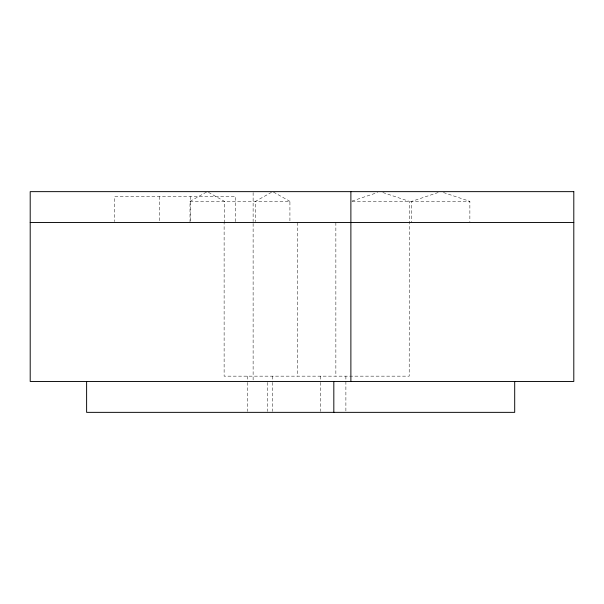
<?xml version="1.0" encoding="UTF-8"?>
<svg xmlns="http://www.w3.org/2000/svg" width="604" height="604" viewBox="0 0 604 604"><rect width="100%" height="100%" fill="white"/><g stroke="black" fill="none" stroke-linecap="round" stroke-linejoin="round"><path stroke-width="0.45" stroke-dasharray="3.02 2.27" d="M190.018 222.544L190.018 201.358L207.24 191.642L224.469 201.358L224.469 222.544M352.019 201.064L377.568 192.525M438.149 192.525L411.724 201.358L411.724 222.544M190.018 201.358L289.92 201.358L289.92 222.544M352.072 201.358L469.867 201.358L469.867 221.623M443.434 192.525L469.867 201.358M382.861 192.525L409.286 201.358L409.202 376.156L224.122 376.156L224.122 222.544M289.92 201.358L272.698 191.642L255.477 201.358L255.477 221.623M345.888 376.156L345.888 380.573M345.888 381.456L345.888 411.422M335.862 222.544L335.862 376.156M320.709 376.156L320.709 381.456M320.709 382.392L320.709 411.422M297.455 222.544L297.455 376.156M272.555 376.156L272.555 381.456M272.555 382.392L272.555 411.422M267.497 382.392L267.497 411.422M253.121 192.578L253.121 221.608M253.121 223.488L253.121 380.512M247.376 376.156L247.376 381.456M247.376 382.392L247.376 411.422M235.613 221.615L235.613 196.504L114.7 196.504L114.7 221.615M190.705 196.504L190.705 221.615M159.607 196.504L159.607 221.615"/><path stroke-width="0.91" d="M30.2 222.544L573.8 222.544M514.699 381.456L514.699 412.358L86.614 412.358L86.614 381.456M350.879 191.642L350.879 381.456M333.823 381.456L333.823 412.358M573.8 191.642L30.2 191.642L30.2 381.456L573.8 381.456L573.8 191.642"/></g></svg>
